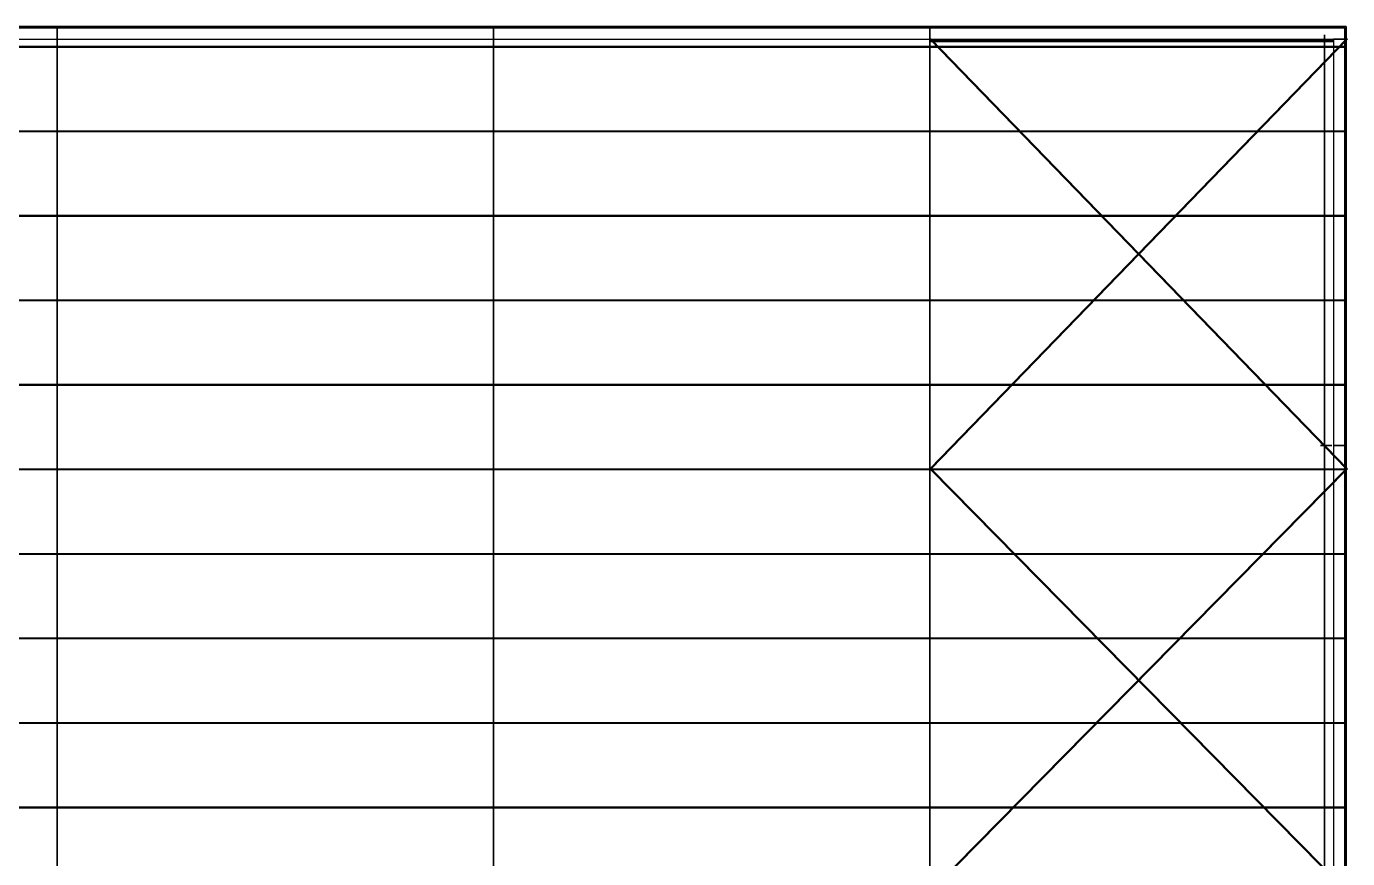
# Model space of a CAD drawing. Extents: x -4500 to 50000, y 0 to 61000.
# Drawn here: x 22205 to 45525, y 46304 to 61000 of the extents above; entities that cross this region are included whole.
import ezdxf

# ---------------------------------------------------------------- set-up
doc = ezdxf.new("R2010")
doc.units = 0
doc.linetypes.add('CONTIN', pattern=[0])
for name, color, linetype in [('Default', 7, 'CONTIN'), ('Floor_surface', 3, 'CONTIN'), ('Frame_lines', 7, 'CONTIN'), ('Roof_purlins', 4, 'CONTIN'), ('Roof_surface', 1, 'CONTIN'), ('Wall_Framing', 1, 'CONTIN'), ('Wall_girts', 5, 'CONTIN'), ('Wall_surfaces', 2, 'CONTIN'), ('Wind_bracing', 8, 'CONTIN')]:
    doc.layers.add(name, color=color, linetype=linetype)

# ---------------------------------------------------------------- blocks, each defined once
blk = doc.blocks.new('BUILD1')
at = {"layer": 'Floor_surface', "color": 2}
for points, invisible_edges in [([(0, 0), (1791.339, 0), (1791.339, 2401.575)], 12), ([(0, 0), (1791.339, 2401.575), (0, 2401.575)], 5)]:
    blk.add_3dface(points, dxfattribs=dict(at, invisible_edges=invisible_edges))
at = {"layer": 'Frame_lines', "color": 1}
for points, invisible_edges in [([(895.669, 2381.89), (895.669, 2395.669), (895.669, 2395.669, 267.717)], 12), ([(895.669, 2381.89), (895.669, 2395.669, 267.717), (895.669, 2368.11, 254.646)], 7), ([(895.669, 2368.11, 254.646), (895.669, 2395.669, 267.717), (895.669, 2253.387, 281.945)], 13), ([(1198.819, 2381.89), (1198.819, 2395.669), (1198.819, 2395.669, 267.717)], 12), ([(1198.819, 2381.89), (1198.819, 2395.669, 267.717), (1198.819, 2368.11, 254.646)], 7), ([(1198.819, 2368.11, 254.646), (1198.819, 2395.669, 267.717), (1198.819, 2253.387, 281.945)], 13), ([(1501.969, 2381.89), (1501.969, 2395.669), (1501.969, 2395.669, 267.717)], 12), ([(1501.969, 2381.89), (1501.969, 2395.669, 267.717), (1501.969, 2368.11, 254.646)], 7), ([(1501.969, 2368.11, 254.646), (1501.969, 2395.669, 267.717), (1501.969, 2253.387, 281.945)], 13), ([(1776.378, 2385.827), (1776.378, 2395.669), (1776.378, 2395.669, 267.717)], 12), ([(1776.378, 2385.827), (1776.378, 2395.669, 267.717), (1776.378, 2379.921, 249.508)], 7), ([(1776.378, 2379.921, 249.508), (1776.378, 2395.669, 267.717), (1776.378, 2253.387, 281.945)], 13), ([(1776.378, 2379.921, 249.508), (1776.378, 2253.387, 281.945), (1776.378, 2251.036, 258.44)], 7), ([(895.669, 2368.11, 254.646), (895.669, 2253.387, 281.945), (895.669, 2251.82, 266.275)], 7), ([(1198.819, 2368.11, 254.646), (1198.819, 2253.387, 281.945), (1198.819, 2251.82, 266.275)], 7), ([(1501.969, 2368.11, 254.646), (1501.969, 2253.387, 281.945), (1501.969, 2251.82, 266.275)], 7), ([(895.669, 2251.82, 266.275), (895.669, 2253.387, 281.945), (895.669, 2018.339, 305.45)], 13), ([(895.669, 2251.82, 266.275), (895.669, 2018.339, 305.45), (895.669, 2016.184, 283.904)], 7), ([(1198.819, 2251.82, 266.275), (1198.819, 2253.387, 281.945), (1198.819, 2018.339, 305.45)], 13), ([(1198.819, 2251.82, 266.275), (1198.819, 2018.339, 305.45), (1198.819, 2016.184, 283.904)], 7), ([(1501.969, 2251.82, 266.275), (1501.969, 2253.387, 281.945), (1501.969, 2018.339, 305.45)], 13), ([(1501.969, 2251.82, 266.275), (1501.969, 2018.339, 305.45), (1501.969, 2016.184, 283.904)], 7), ([(1776.378, 2251.036, 258.44), (1776.378, 2253.387, 281.945), (1776.378, 2018.339, 305.45)], 13), ([(1776.378, 2251.036, 258.44), (1776.378, 2018.339, 305.45), (1776.378, 2015.401, 276.069)], 7), ([(895.669, 2016.184, 283.904), (895.669, 2018.339, 305.45), (895.669, 1783.291, 328.954)], 13), ([(895.669, 2016.184, 283.904), (895.669, 1783.291, 328.954), (895.669, 1781.136, 307.408)], 7), ([(1198.819, 2016.184, 283.904), (1198.819, 2018.339, 305.45), (1198.819, 1783.291, 328.954)], 13), ([(1198.819, 2016.184, 283.904), (1198.819, 1783.291, 328.954), (1198.819, 1781.136, 307.408)], 7), ([(1501.969, 2016.184, 283.904), (1501.969, 2018.339, 305.45), (1501.969, 1783.291, 328.954)], 13), ([(1501.969, 2016.184, 283.904), (1501.969, 1783.291, 328.954), (1501.969, 1781.136, 307.408)], 7), ([(1776.378, 2015.401, 276.069), (1776.378, 2018.339, 305.45), (1776.378, 1783.291, 328.954)], 13), ([(1776.378, 2015.401, 276.069), (1776.378, 1783.291, 328.954), (1776.378, 1780.548, 301.532)], 7)]:
    blk.add_3dface(points, dxfattribs=dict(at, invisible_edges=invisible_edges))
at = {"layer": 'Roof_purlins', "color": 4}
for points, invisible_edges in [([(592.52, 2400.591, 267.814), (592.52, 2400.591, 275.688), (895.669, 2400.591, 275.688)], 12), ([(592.52, 2400.591, 267.814), (895.669, 2400.591, 275.688), (895.669, 2400.591, 267.814)], 5), ([(895.669, 2400.591, 267.814), (895.669, 2400.591, 275.688), (1198.819, 2400.591, 275.688)], 12), ([(895.669, 2400.591, 267.814), (1198.819, 2400.591, 275.688), (1198.819, 2400.591, 267.814)], 5), ([(1198.819, 2400.591, 267.814), (1198.819, 2400.591, 275.688), (1501.969, 2400.591, 275.688)], 12), ([(1198.819, 2400.591, 267.814), (1501.969, 2400.591, 275.688), (1501.969, 2400.591, 267.814)], 5), ([(1501.969, 2400.591, 267.814), (1501.969, 2400.591, 275.688), (1790.354, 2400.591, 275.688)], 12), ([(1501.969, 2400.591, 267.814), (1790.354, 2400.591, 275.688), (1790.354, 2400.591, 267.814)], 5), ([(592.52, 2386.998, 269.135), (592.52, 2387.781, 276.97), (895.669, 2387.781, 276.97)], 12), ([(592.52, 2386.998, 269.135), (895.669, 2387.781, 276.97), (895.669, 2386.998, 269.135)], 5), ([(895.669, 2386.998, 269.135), (895.669, 2387.781, 276.97), (1198.819, 2387.781, 276.97)], 12), ([(895.669, 2386.998, 269.135), (1198.819, 2387.781, 276.97), (1198.819, 2386.998, 269.135)], 5), ([(1198.819, 2386.998, 269.135), (1198.819, 2387.781, 276.97), (1501.969, 2387.781, 276.97)], 12), ([(1198.819, 2386.998, 269.135), (1501.969, 2387.781, 276.97), (1501.969, 2386.998, 269.135)], 5), ([(1501.969, 2386.998, 269.135), (1501.969, 2387.781, 276.97), (1790.354, 2387.781, 276.97)], 12), ([(1501.969, 2386.998, 269.135), (1790.354, 2387.781, 276.97), (1790.354, 2386.998, 269.135)], 5), ([(592.52, 2328.236, 275.011), (592.52, 2329.02, 282.846), (895.669, 2329.02, 282.846)], 12), ([(592.52, 2328.236, 275.011), (895.669, 2329.02, 282.846), (895.669, 2328.236, 275.011)], 5), ([(895.669, 2328.236, 275.011), (895.669, 2329.02, 282.846), (1198.819, 2329.02, 282.846)], 12), ([(895.669, 2328.236, 275.011), (1198.819, 2329.02, 282.846), (1198.819, 2328.236, 275.011)], 5), ([(1198.819, 2328.236, 275.011), (1198.819, 2329.02, 282.846), (1501.969, 2329.02, 282.846)], 12), ([(1198.819, 2328.236, 275.011), (1501.969, 2329.02, 282.846), (1501.969, 2328.236, 275.011)], 5), ([(1501.969, 2328.236, 275.011), (1501.969, 2329.02, 282.846), (1790.354, 2329.02, 282.846)], 12), ([(1501.969, 2328.236, 275.011), (1790.354, 2329.02, 282.846), (1790.354, 2328.236, 275.011)], 5), ([(592.52, 2269.474, 280.887), (592.52, 2270.258, 288.722), (895.669, 2270.258, 288.722)], 12), ([(592.52, 2269.474, 280.887), (895.669, 2270.258, 288.722), (895.669, 2269.474, 280.887)], 5), ([(895.669, 2269.474, 280.887), (895.669, 2270.258, 288.722), (1198.819, 2270.258, 288.722)], 12), ([(895.669, 2269.474, 280.887), (1198.819, 2270.258, 288.722), (1198.819, 2269.474, 280.887)], 5), ([(1198.819, 2269.474, 280.887), (1198.819, 2270.258, 288.722), (1501.969, 2270.258, 288.722)], 12), ([(1198.819, 2269.474, 280.887), (1501.969, 2270.258, 288.722), (1501.969, 2269.474, 280.887)], 5), ([(1501.969, 2269.474, 280.887), (1501.969, 2270.258, 288.722), (1790.354, 2270.258, 288.722)], 12), ([(1501.969, 2269.474, 280.887), (1790.354, 2270.258, 288.722), (1790.354, 2269.474, 280.887)], 5), ([(592.52, 2210.712, 286.764), (592.52, 2211.495, 294.599), (895.669, 2211.495, 294.599)], 12), ([(592.52, 2210.712, 286.764), (895.669, 2211.495, 294.599), (895.669, 2210.712, 286.764)], 5), ([(895.669, 2210.712, 286.764), (895.669, 2211.495, 294.599), (1198.819, 2211.495, 294.599)], 12), ([(895.669, 2210.712, 286.764), (1198.819, 2211.495, 294.599), (1198.819, 2210.712, 286.764)], 5), ([(1198.819, 2210.712, 286.764), (1198.819, 2211.495, 294.599), (1501.969, 2211.495, 294.599)], 12), ([(1198.819, 2210.712, 286.764), (1501.969, 2211.495, 294.599), (1501.969, 2210.712, 286.764)], 5), ([(1501.969, 2210.712, 286.764), (1501.969, 2211.495, 294.599), (1790.354, 2211.495, 294.599)], 12), ([(1501.969, 2210.712, 286.764), (1790.354, 2211.495, 294.599), (1790.354, 2210.712, 286.764)], 5), ([(592.52, 2151.95, 292.64), (592.52, 2152.733, 300.475), (895.669, 2152.733, 300.475)], 12), ([(592.52, 2151.95, 292.64), (895.669, 2152.733, 300.475), (895.669, 2151.95, 292.64)], 5), ([(895.669, 2151.95, 292.64), (895.669, 2152.733, 300.475), (1198.819, 2152.733, 300.475)], 12), ([(895.669, 2151.95, 292.64), (1198.819, 2152.733, 300.475), (1198.819, 2151.95, 292.64)], 5), ([(1198.819, 2151.95, 292.64), (1198.819, 2152.733, 300.475), (1501.969, 2152.733, 300.475)], 12), ([(1198.819, 2151.95, 292.64), (1501.969, 2152.733, 300.475), (1501.969, 2151.95, 292.64)], 5), ([(1501.969, 2151.95, 292.64), (1501.969, 2152.733, 300.475), (1790.354, 2152.733, 300.475)], 12), ([(1501.969, 2151.95, 292.64), (1790.354, 2152.733, 300.475), (1790.354, 2151.95, 292.64)], 5), ([(592.52, 2093.188, 298.516), (592.52, 2093.971, 306.351), (895.669, 2093.971, 306.351)], 12), ([(592.52, 2093.188, 298.516), (895.669, 2093.971, 306.351), (895.669, 2093.188, 298.516)], 5), ([(895.669, 2093.188, 298.516), (895.669, 2093.971, 306.351), (1198.819, 2093.971, 306.351)], 12), ([(895.669, 2093.188, 298.516), (1198.819, 2093.971, 306.351), (1198.819, 2093.188, 298.516)], 5), ([(1198.819, 2093.188, 298.516), (1198.819, 2093.971, 306.351), (1501.969, 2093.971, 306.351)], 12), ([(1198.819, 2093.188, 298.516), (1501.969, 2093.971, 306.351), (1501.969, 2093.188, 298.516)], 5), ([(1501.969, 2093.188, 298.516), (1501.969, 2093.971, 306.351), (1790.354, 2093.971, 306.351)], 12), ([(1501.969, 2093.188, 298.516), (1790.354, 2093.971, 306.351), (1790.354, 2093.188, 298.516)], 5), ([(592.52, 2034.426, 304.392), (592.52, 2035.209, 312.227), (895.669, 2035.209, 312.227)], 12), ([(592.52, 2034.426, 304.392), (895.669, 2035.209, 312.227), (895.669, 2034.426, 304.392)], 5), ([(895.669, 2034.426, 304.392), (895.669, 2035.209, 312.227), (1198.819, 2035.209, 312.227)], 12), ([(895.669, 2034.426, 304.392), (1198.819, 2035.209, 312.227), (1198.819, 2034.426, 304.392)], 5), ([(1198.819, 2034.426, 304.392), (1198.819, 2035.209, 312.227), (1501.969, 2035.209, 312.227)], 12), ([(1198.819, 2034.426, 304.392), (1501.969, 2035.209, 312.227), (1501.969, 2034.426, 304.392)], 5), ([(1501.969, 2034.426, 304.392), (1501.969, 2035.209, 312.227), (1790.354, 2035.209, 312.227)], 12), ([(1501.969, 2034.426, 304.392), (1790.354, 2035.209, 312.227), (1790.354, 2034.426, 304.392)], 5), ([(592.52, 1975.664, 310.268), (592.52, 1976.447, 318.103), (895.669, 1976.447, 318.103)], 12), ([(592.52, 1975.664, 310.268), (895.669, 1976.447, 318.103), (895.669, 1975.664, 310.268)], 5), ([(895.669, 1975.664, 310.268), (895.669, 1976.447, 318.103), (1198.819, 1976.447, 318.103)], 12), ([(895.669, 1975.664, 310.268), (1198.819, 1976.447, 318.103), (1198.819, 1975.664, 310.268)], 5), ([(1198.819, 1975.664, 310.268), (1198.819, 1976.447, 318.103), (1501.969, 1976.447, 318.103)], 12), ([(1198.819, 1975.664, 310.268), (1501.969, 1976.447, 318.103), (1501.969, 1975.664, 310.268)], 5), ([(1501.969, 1975.664, 310.268), (1501.969, 1976.447, 318.103), (1790.354, 1976.447, 318.103)], 12), ([(1501.969, 1975.664, 310.268), (1790.354, 1976.447, 318.103), (1790.354, 1975.664, 310.268)], 5), ([(592.52, 1916.902, 316.145), (592.52, 1917.685, 323.98), (895.669, 1917.685, 323.98)], 12), ([(592.52, 1916.902, 316.145), (895.669, 1917.685, 323.98), (895.669, 1916.902, 316.145)], 5), ([(895.669, 1916.902, 316.145), (895.669, 1917.685, 323.98), (1198.819, 1917.685, 323.98)], 12), ([(895.669, 1916.902, 316.145), (1198.819, 1917.685, 323.98), (1198.819, 1916.902, 316.145)], 5), ([(1198.819, 1916.902, 316.145), (1198.819, 1917.685, 323.98), (1501.969, 1917.685, 323.98)], 12), ([(1198.819, 1916.902, 316.145), (1501.969, 1917.685, 323.98), (1501.969, 1916.902, 316.145)], 5), ([(1501.969, 1916.902, 316.145), (1501.969, 1917.685, 323.98), (1790.354, 1917.685, 323.98)], 12), ([(1501.969, 1916.902, 316.145), (1790.354, 1917.685, 323.98), (1790.354, 1916.902, 316.145)], 5), ([(592.52, 1858.14, 322.021), (592.52, 1858.923, 329.856), (895.669, 1858.923, 329.856)], 12), ([(592.52, 1858.14, 322.021), (895.669, 1858.923, 329.856), (895.669, 1858.14, 322.021)], 5), ([(895.669, 1858.14, 322.021), (895.669, 1858.923, 329.856), (1198.819, 1858.923, 329.856)], 12), ([(895.669, 1858.14, 322.021), (1198.819, 1858.923, 329.856), (1198.819, 1858.14, 322.021)], 5), ([(1198.819, 1858.14, 322.021), (1198.819, 1858.923, 329.856), (1501.969, 1858.923, 329.856)], 12), ([(1198.819, 1858.14, 322.021), (1501.969, 1858.923, 329.856), (1501.969, 1858.14, 322.021)], 5), ([(1501.969, 1858.14, 322.021), (1501.969, 1858.923, 329.856), (1790.354, 1858.923, 329.856)], 12), ([(1501.969, 1858.14, 322.021), (1790.354, 1858.923, 329.856), (1790.354, 1858.14, 322.021)], 5)]:
    blk.add_3dface(points, dxfattribs=dict(at, invisible_edges=invisible_edges))
at = {"layer": 'Roof_surface', "color": 7}
for points, invisible_edges in [([(0, 2401.575, 275.591), (0, 1200.787, 395.669), (1791.339, 1200.787, 395.669)], 12), ([(0, 2401.575, 275.591), (1791.339, 1200.787, 395.669), (1791.339, 2401.575, 275.591)], 5)]:
    blk.add_3dface(points, dxfattribs=dict(at, invisible_edges=invisible_edges))
at = {"layer": 'Wall_Framing', "color": 1}
for points, invisible_edges in [([(1773.622, 2110.236), (1781.496, 2110.236), (1781.496, 2110.236, 287.992)], 12), ([(1773.622, 2110.236), (1781.496, 2110.236, 287.992), (1773.622, 2110.236, 287.992)], 5)]:
    blk.add_3dface(points, dxfattribs=dict(at, invisible_edges=invisible_edges))
at = {"layer": 'Wall_girts', "color": 5}
for points, invisible_edges in [([(895.669, 2392.717, 144.882), (895.669, 2400.591, 144.882), (592.52, 2400.591, 144.882)], 12), ([(895.669, 2392.717, 144.882), (592.52, 2400.591, 144.882), (592.52, 2392.717, 144.882)], 5), ([(895.669, 2392.717, 203.937), (895.669, 2400.591, 203.937), (592.52, 2400.591, 203.937)], 12), ([(895.669, 2392.717, 203.937), (592.52, 2400.591, 203.937), (592.52, 2392.717, 203.937)], 5), ([(1198.819, 2392.717, 144.882), (1198.819, 2400.591, 144.882), (895.669, 2400.591, 144.882)], 12), ([(1198.819, 2392.717, 144.882), (895.669, 2400.591, 144.882), (895.669, 2392.717, 144.882)], 5), ([(1198.819, 2392.717, 203.937), (1198.819, 2400.591, 203.937), (895.669, 2400.591, 203.937)], 12), ([(1198.819, 2392.717, 203.937), (895.669, 2400.591, 203.937), (895.669, 2392.717, 203.937)], 5), ([(1501.969, 2392.717, 144.882), (1501.969, 2400.591, 144.882), (1198.819, 2400.591, 144.882)], 12), ([(1501.969, 2392.717, 144.882), (1198.819, 2400.591, 144.882), (1198.819, 2392.717, 144.882)], 5), ([(1501.969, 2392.717, 203.937), (1501.969, 2400.591, 203.937), (1198.819, 2400.591, 203.937)], 12), ([(1501.969, 2392.717, 203.937), (1198.819, 2400.591, 203.937), (1198.819, 2392.717, 203.937)], 5), ([(1790.354, 2392.717, 144.882), (1790.354, 2400.591, 144.882), (1501.969, 2400.591, 144.882)], 12), ([(1790.354, 2392.717, 144.882), (1501.969, 2400.591, 144.882), (1501.969, 2392.717, 144.882)], 5), ([(1790.354, 2392.717, 203.937), (1790.354, 2400.591, 203.937), (1501.969, 2400.591, 203.937)], 12), ([(1790.354, 2392.717, 203.937), (1501.969, 2400.591, 203.937), (1501.969, 2392.717, 203.937)], 5), ([(1782.48, 2110.236, 144.882), (1790.354, 2110.236, 144.882), (1790.354, 2392.717, 144.882)], 12), ([(1782.48, 2110.236, 144.882), (1790.354, 2392.717, 144.882), (1782.48, 2392.717, 144.882)], 5), ([(1782.48, 2110.236, 203.937), (1790.354, 2110.236, 203.937), (1790.354, 2392.717, 203.937)], 12), ([(1782.48, 2110.236, 203.937), (1790.354, 2392.717, 203.937), (1782.48, 2392.717, 203.937)], 5), ([(1782.48, 2110.236, 262.992), (1790.354, 2110.236, 262.992), (1790.354, 2392.717, 262.992)], 12), ([(1782.48, 2110.236, 262.992), (1790.354, 2392.717, 262.992), (1782.48, 2392.717, 262.992)], 5), ([(1782.48, 1734.252, 144.882), (1790.354, 1734.252, 144.882), (1790.354, 2110.236, 144.882)], 12), ([(1782.48, 1734.252, 144.882), (1790.354, 2110.236, 144.882), (1782.48, 2110.236, 144.882)], 5), ([(1782.48, 1807.087, 203.937), (1790.354, 1807.087, 203.937), (1790.354, 2110.236, 203.937)], 12), ([(1782.48, 1807.087, 203.937), (1790.354, 2110.236, 203.937), (1782.48, 2110.236, 203.937)], 5), ([(1782.48, 1807.087, 262.992), (1790.354, 1807.087, 262.992), (1790.354, 2110.236, 262.992)], 12), ([(1782.48, 1807.087, 262.992), (1790.354, 2110.236, 262.992), (1782.48, 2110.236, 262.992)], 5)]:
    blk.add_3dface(points, dxfattribs=dict(at, invisible_edges=invisible_edges))
at = {"layer": 'Wall_surfaces', "color": 7}
for points, invisible_edges in [([(895.669, 2401.575, 141.732), (895.669, 2401.575, 275.591), (592.52, 2401.575, 275.591)], 13), ([(895.669, 2401.575, 141.732), (592.52, 2401.575, 275.591), (592.52, 2401.575, 141.732)], 15), ([(895.669, 2401.575, 141.732), (592.52, 2401.575, 141.732), (895.669, 2401.575, 141.732)], 5), ([(895.669, 2401.575, 141.732), (592.52, 2401.575, 141.732), (895.669, 2401.575, 141.732)], 13), ([(895.669, 2401.575), (592.52, 2401.575), (895.669, 2401.575)], 15), ([(895.669, 2401.575, 141.732), (895.669, 2401.575, 275.591), (895.669, 2401.575, 141.732)], 7), ([(1198.819, 2401.575, 141.732), (1198.819, 2401.575, 275.591), (895.669, 2401.575, 275.591)], 13), ([(1198.819, 2401.575, 141.732), (895.669, 2401.575, 275.591), (895.669, 2401.575, 141.732)], 15), ([(1198.819, 2401.575, 141.732), (895.669, 2401.575, 141.732), (1198.819, 2401.575, 141.732)], 5), ([(895.669, 2401.575), (895.669, 2401.575, 141.732), (895.669, 2401.575)], 15), ([(1198.819, 2401.575, 141.732), (895.669, 2401.575, 141.732), (1198.819, 2401.575, 141.732)], 13), ([(1198.819, 2401.575), (895.669, 2401.575), (1198.819, 2401.575)], 15), ([(895.669, 2401.575, 141.732), (895.669, 2401.575, 275.591), (895.669, 2401.575, 141.732)], 7), ([(895.669, 2401.575), (895.669, 2401.575, 141.732), (895.669, 2401.575)], 15), ([(1198.819, 2401.575, 141.732), (1198.819, 2401.575, 275.591), (1198.819, 2401.575, 141.732)], 7), ([(1501.969, 2401.575, 141.732), (1501.969, 2401.575, 275.591), (1198.819, 2401.575, 275.591)], 13), ([(1501.969, 2401.575, 141.732), (1198.819, 2401.575, 275.591), (1198.819, 2401.575, 141.732)], 15), ([(1501.969, 2401.575, 141.732), (1198.819, 2401.575, 141.732), (1501.969, 2401.575, 141.732)], 5), ([(1198.819, 2401.575), (1198.819, 2401.575, 141.732), (1198.819, 2401.575)], 15), ([(1501.969, 2401.575, 141.732), (1198.819, 2401.575, 141.732), (1501.969, 2401.575, 141.732)], 13), ([(1501.969, 2401.575), (1198.819, 2401.575), (1501.969, 2401.575)], 15), ([(1198.819, 2401.575, 141.732), (1198.819, 2401.575, 275.591), (1198.819, 2401.575, 141.732)], 7), ([(1198.819, 2401.575), (1198.819, 2401.575, 141.732), (1198.819, 2401.575)], 15), ([(1501.969, 2401.575, 141.732), (1501.969, 2401.575, 275.591), (1501.969, 2401.575, 141.732)], 7), ([(1791.339, 2401.575, 141.732), (1791.339, 2401.575, 275.591), (1501.969, 2401.575, 275.591)], 12), ([(1791.339, 2401.575, 141.732), (1501.969, 2401.575, 275.591), (1501.969, 2401.575, 141.732)], 15), ([(1791.339, 2401.575, 141.732), (1501.969, 2401.575, 141.732), (1791.339, 2401.575, 141.732)], 5), ([(1501.969, 2401.575), (1501.969, 2401.575, 141.732), (1501.969, 2401.575)], 15), ([(1791.339, 2401.575, 141.732), (1501.969, 2401.575, 141.732), (1791.339, 2401.575, 141.732)], 13), ([(1791.339, 2401.575), (1501.969, 2401.575), (1791.339, 2401.575)], 15), ([(1501.969, 2401.575, 141.732), (1501.969, 2401.575, 275.591), (1501.969, 2401.575, 141.732)], 7), ([(1501.969, 2401.575), (1501.969, 2401.575, 141.732), (1501.969, 2401.575)], 15), ([(1791.339, 2401.575, 275.591), (1791.339, 2401.575, 275.591), (1791.339, 2110.236, 304.724)], 12), ([(1791.339, 2401.575, 275.591), (1791.339, 2110.236, 304.724), (1791.339, 2110.236, 275.591)], 15), ([(1791.339, 2401.575, 141.732), (1791.339, 2401.575, 275.591), (1791.339, 2401.575, 141.732)], 13), ([(1791.339, 2110.236, 141.732), (1791.339, 2110.236, 275.591), (1791.339, 2401.575, 275.591)], 15), ([(1791.339, 2110.236, 141.732), (1791.339, 2401.575, 275.591), (1791.339, 2401.575, 141.732)], 13), ([(1791.339, 2110.236, 141.732), (1791.339, 2401.575, 141.732), (1791.339, 2110.236, 141.732)], 5), ([(1791.339, 2401.575), (1791.339, 2401.575, 141.732), (1791.339, 2401.575)], 15), ([(1791.339, 2110.236, 141.732), (1791.339, 2401.575, 141.732), (1791.339, 2110.236, 141.732)], 13), ([(1791.339, 2110.236), (1791.339, 2401.575), (1791.339, 2110.236)], 15), ([(1791.339, 2401.575, 141.732), (1791.339, 2401.575, 275.591), (1791.339, 2401.575, 141.732)], 14), ([(1791.339, 2401.575), (1791.339, 2401.575, 141.732), (1791.339, 2401.575)], 15), ([(1791.339, 2110.236, 304.724), (1791.339, 2110.236, 304.724), (1791.339, 1807.087, 335.039)], 13), ([(1791.339, 2110.236, 304.724), (1791.339, 1807.087, 335.039), (1791.339, 1807.087, 304.724)], 15), ([(1791.339, 2110.236, 141.732), (1791.339, 2110.236, 304.724), (1791.339, 2110.236, 141.732)], 15), ([(1791.339, 1807.087, 141.732), (1791.339, 1807.087, 304.724), (1791.339, 2110.236, 304.724)], 15), ([(1791.339, 1807.087, 141.732), (1791.339, 2110.236, 304.724), (1791.339, 2110.236, 141.732)], 15), ([(1791.339, 1807.087, 141.732), (1791.339, 2110.236, 141.732), (1791.339, 1807.087, 141.732)], 5), ([(1791.339, 2110.236), (1791.339, 2110.236, 141.732), (1791.339, 2110.236)], 15), ([(1791.339, 1807.087, 141.732), (1791.339, 2110.236, 141.732), (1791.339, 1807.087, 141.732)], 13), ([(1791.339, 1807.087), (1791.339, 2110.236), (1791.339, 1807.087)], 15), ([(1791.339, 2110.236, 141.732), (1791.339, 2110.236, 275.591), (1791.339, 2110.236, 141.732)], 15), ([(1791.339, 2110.236), (1791.339, 2110.236, 141.732), (1791.339, 2110.236)], 15)]:
    blk.add_3dface(points, dxfattribs=dict(at, invisible_edges=invisible_edges))
at = {"layer": 'Wind_bracing', "color": 7}
for points, invisible_edges in [([(1501.969, 2392.717, 266.732), (1791.339, 2093.977, 297.492), (1792.339, 2093.977, 297.492)], 12), ([(1501.969, 2392.717, 266.732), (1792.339, 2093.977, 297.492), (1502.969, 2392.717, 266.732)], 5), ([(1791.339, 2392.717, 266.732), (1501.969, 2093.977, 297.492), (1502.969, 2093.977, 297.492)], 12), ([(1782.48, 2390.748, 6), (1501.969, 2390.748, 254.732), (1501.969, 2391.748, 254.732)], 12), ([(1782.48, 2390.748, 6), (1501.969, 2391.748, 254.732), (1782.48, 2391.748, 6)], 5), ([(1782.48, 2390.748, 254.732), (1501.969, 2390.748, 6), (1501.969, 2391.748, 6)], 12), ([(1782.48, 2390.748, 254.732), (1501.969, 2391.748, 6), (1782.48, 2391.748, 254.732)], 5), ([(1791.339, 2392.717, 266.732), (1502.969, 2093.977, 297.492), (1792.339, 2392.717, 266.732)], 5), ([(1501.969, 2093.977, 297.492), (1791.339, 1800.158, 326.874), (1792.339, 1800.158, 326.874)], 12), ([(1501.969, 2093.977, 297.492), (1792.339, 1800.158, 326.874), (1502.969, 2093.977, 297.492)], 5), ([(1791.339, 2093.977, 297.492), (1501.969, 1800.158, 326.874), (1502.969, 1800.158, 326.874)], 12), ([(1791.339, 2093.977, 297.492), (1502.969, 1800.158, 326.874), (1792.339, 2093.977, 297.492)], 5)]:
    blk.add_3dface(points, dxfattribs=dict(at, invisible_edges=invisible_edges))

msp = doc.modelspace()

# ---------------------------------------------------------------- block references
at = {"layer": 'Default', "xscale": 25.4, "yscale": 25.4, "zscale": 25.4}
msp.add_blockref('BUILD1', (0, 0), dxfattribs=at)

doc.saveas('drawing.dxf')
